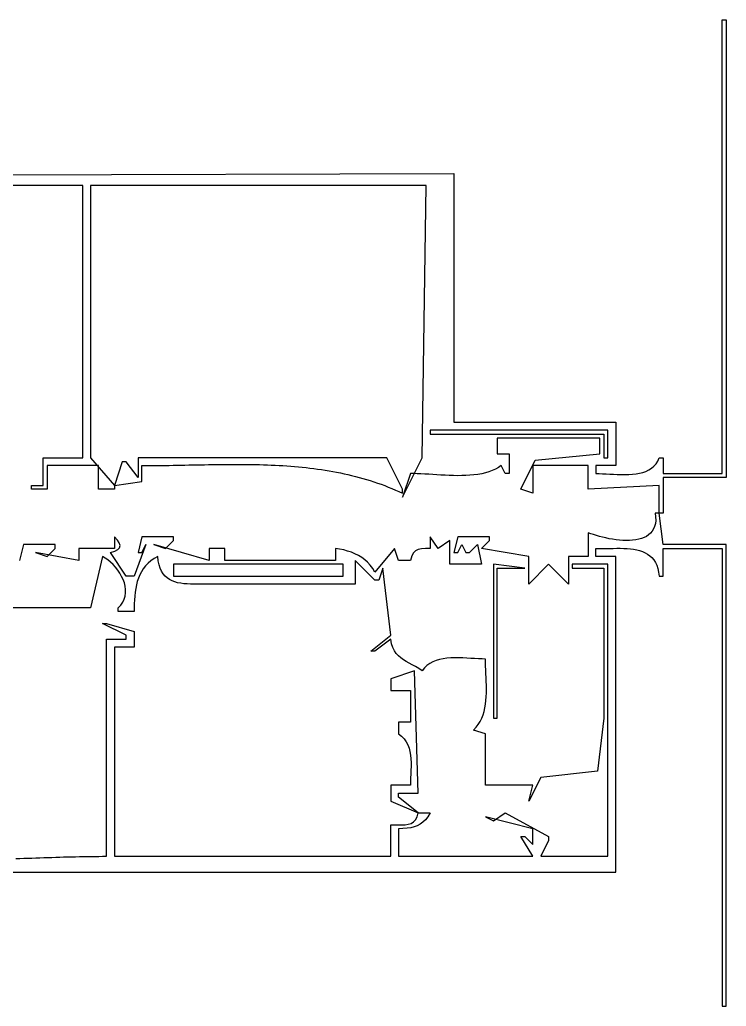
# Model space of a CAD drawing. Header units: metres. Extents: x 159 to 1083, y 118 to 729.
# Drawn here: x 904 to 1083, y 311 to 561 of the extents above; entities that cross this region are included whole.
import ezdxf

# ---------------------------------------------------------------- set-up
doc = ezdxf.new("R2010")
doc.units = ezdxf.units.M

msp = doc.modelspace()

# ---------------------------------------------------------------- linework, layer by layer
for p, q in [((1082, 446), (1082, 561)), ((1082, 561), (1083, 561)), ((1083, 561), (1083, 445)), ((662, 521), (1014, 522)), ((1014, 522), (1014, 459)), ((920, 519), (877, 519)), ((920, 450), (920, 519)), ((1007, 519), (922, 519)), ((922, 519), (922, 450)), ((1006, 450), (1007, 519)), ((1014, 459), (1055, 459)), ((1055, 459), (1055, 448)), ((1008, 457), (1008, 456)), ((1053, 457), (1008, 457)), ((1008, 456), (1052, 456)), ((1051, 455), (1025, 455)), ((1025, 455), (1025, 451)), ((1051, 451), (1051, 455)), ((1052, 456), (1052, 450)), ((1053, 450), (1053, 457)), ((910, 443), (910, 450)), ((910, 450), (920, 450)), ((922, 450), (928, 443)), ((934, 450), (934, 445)), ((997, 450), (934, 450)), ((1001, 442), (997, 450)), ((1001, 440), (1006, 450)), ((1025, 451), (1028, 451)), ((1028, 451), (1028, 446)), ((1034.6025, 449.3974), (1051, 451)), ((1052, 450), (1053, 450)), ((1065.6571, 449.176), (1066, 450)), ((1066, 450), (1067, 450)), ((1067, 450), (1067, 446)), ((923, 448), (911, 448)), ((911, 448), (911, 442)), ((924, 448), (923, 448)), ((924, 442), (924, 448)), ((930, 449), (928, 443)), ((931, 449), (930, 449)), ((934, 445), (931, 449)), ((935, 448), (935.9816, 448.0016)), ((935, 444), (935, 448)), ((935.9816, 448.0016), (936.9649, 448.0064)), ((936.9649, 448.0064), (937.9496, 448.014)), ((937.9496, 448.014), (938.9356, 448.0242)), ((938.9356, 448.0242), (939.923, 448.0367)), ((939.923, 448.0367), (940.9115, 448.0512)), ((940.9115, 448.0512), (941.9012, 448.0673)), ((941.9012, 448.0673), (942.8919, 448.0849)), ((942.8919, 448.0849), (943.8835, 448.1037)), ((943.8835, 448.1037), (944.876, 448.1233)), ((944.876, 448.1233), (945.8693, 448.1434)), ((945.8693, 448.1434), (946.8633, 448.1639)), ((946.8633, 448.1639), (947.8578, 448.1844)), ((947.8578, 448.1844), (948.8529, 448.2045)), ((948.8529, 448.2045), (949.8484, 448.2241)), ((949.8484, 448.2241), (950.8443, 448.2429)), ((950.8443, 448.2429), (951.8405, 448.2605)), ((951.8405, 448.2605), (952.8368, 448.2768)), ((952.8368, 448.2768), (953.8332, 448.2913)), ((953.8332, 448.2913), (954.8296, 448.3038)), ((954.8296, 448.3038), (955.826, 448.3141)), ((955.826, 448.3141), (956.8222, 448.3218)), ((956.8222, 448.3218), (957.8181, 448.3266)), ((957.8181, 448.3266), (958.8137, 448.3284)), ((958.8137, 448.3284), (959.8089, 448.3267)), ((959.8089, 448.3267), (960.8036, 448.3213)), ((960.8036, 448.3213), (961.7977, 448.312)), ((961.7977, 448.312), (962.7911, 448.2984)), ((962.7911, 448.2984), (963.7838, 448.2803)), ((963.7838, 448.2803), (964.7756, 448.2573)), ((964.7756, 448.2573), (965.7665, 448.2293)), ((965.7665, 448.2293), (966.7564, 448.1958)), ((966.7564, 448.1958), (967.7452, 448.1566)), ((967.7452, 448.1566), (968.7329, 448.1115)), ((968.7329, 448.1115), (969.7192, 448.0602)), ((969.7192, 448.0602), (970.7042, 448.0023)), ((970.7042, 448.0023), (971.6877, 447.9376)), ((971.6877, 447.9376), (972.6698, 447.8658)), ((972.6698, 447.8658), (973.6502, 447.7866)), ((973.6502, 447.7866), (974.6289, 447.6997)), ((974.6289, 447.6997), (975.6059, 447.6049)), ((975.6059, 447.6049), (976.581, 447.5018)), ((976.581, 447.5018), (977.5541, 447.3903)), ((1025.292, 447.5166), (1024.5313, 447.0946)), ((1026, 448), (1025.292, 447.5166)), ((1027, 446), (1026, 448)), ((1031, 442), (1034.6025, 449.3974)), ((1048, 448), (1034, 448)), ((1034, 448), (1034, 441)), ((1048, 442), (1048, 448)), ((1055, 448), (1050, 448)), ((1050, 448), (1050, 446)), ((1064.0874, 447.3312), (1064.693, 447.8489)), ((1064.693, 447.8489), (1065.2189, 448.4614)), ((1065.2189, 448.4614), (1065.6571, 449.176)), ((977.5541, 447.3903), (978.5252, 447.2699)), ((978.5252, 447.2699), (979.4942, 447.1404)), ((979.4942, 447.1404), (980.461, 447.0015)), ((980.461, 447.0015), (981.4254, 446.853)), ((981.4254, 446.853), (982.3876, 446.6946)), ((982.3876, 446.6946), (983.3472, 446.5259)), ((983.3472, 446.5259), (984.3043, 446.3467)), ((984.3043, 446.3467), (985.2588, 446.1567)), ((985.2588, 446.1567), (986.2106, 445.9557)), ((986.2106, 445.9557), (987.1595, 445.7432)), ((987.1595, 445.7432), (988.1056, 445.5192)), ((988.1056, 445.5192), (989.0487, 445.2832)), ((989.0487, 445.2832), (989.9887, 445.0349)), ((989.9887, 445.0349), (990.9256, 444.7742)), ((1003, 446), (1001, 440)), ((1003.8524, 445.9895), (1003, 446)), ((1004.745, 445.9606), (1003.8524, 445.9895)), ((1005.6735, 445.9168), (1004.745, 445.9606)), ((1006.6338, 445.8618), (1005.6735, 445.9168)), ((1007.6217, 445.7993), (1006.6338, 445.8618)), ((1008.6328, 445.7327), (1007.6217, 445.7993)), ((1009.663, 445.6659), (1008.6328, 445.7327)), ((1010.708, 445.6024), (1009.663, 445.6659)), ((1011.7637, 445.5458), (1010.708, 445.6024)), ((1012.8258, 445.4998), (1011.7637, 445.5458)), ((1013.89, 445.468), (1012.8258, 445.4998)), ((1014.9522, 445.4541), (1013.89, 445.468)), ((1016.0081, 445.4616), (1014.9522, 445.4541)), ((1017.0534, 445.4942), (1016.0081, 445.4616)), ((1018.0841, 445.5555), (1017.0534, 445.4942)), ((1019.0958, 445.6493), (1018.0841, 445.5555)), ((1020.0843, 445.779), (1019.0958, 445.6493)), ((1021.0454, 445.9483), (1020.0843, 445.779)), ((1021.9749, 446.1609), (1021.0454, 445.9483)), ((1022.8685, 446.4204), (1021.9749, 446.1609)), ((1023.7221, 446.7304), (1022.8685, 446.4204)), ((1024.5313, 447.0946), (1023.7221, 446.7304)), ((1028, 446), (1027, 446)), ((1050, 446), (1050.8073, 445.991)), ((1050.8073, 445.991), (1051.6612, 445.9603)), ((1051.6612, 445.9603), (1052.5538, 445.9153)), ((1052.5538, 445.9153), (1053.4772, 445.8631)), ((1053.4772, 445.8631), (1054.4235, 445.8111)), ((1054.4235, 445.8111), (1055.3848, 445.7665)), ((1055.3848, 445.7665), (1056.3533, 445.7366)), ((1056.3533, 445.7366), (1057.3209, 445.7287)), ((1057.3209, 445.7287), (1058.2799, 445.7501)), ((1058.2799, 445.7501), (1059.2224, 445.8081)), ((1059.2224, 445.8081), (1060.1404, 445.9099)), ((1060.1404, 445.9099), (1061.026, 446.0628)), ((1061.026, 446.0628), (1061.8715, 446.2741)), ((1061.8715, 446.2741), (1062.6688, 446.5511)), ((1062.6688, 446.5511), (1063.41, 446.901)), ((1063.41, 446.901), (1064.0874, 447.3312)), ((1067, 446), (1082, 446)), ((1083, 445), (1067, 445)), ((1067, 445), (1067, 436)), ((907, 442), (907, 443)), ((907, 443), (910, 443)), ((928, 443), (935, 444)), ((928, 443), (928, 442)), ((990.9256, 444.7742), (991.8593, 444.5007)), ((991.8593, 444.5007), (992.7897, 444.2141)), ((992.7897, 444.2141), (993.7167, 443.9142)), ((993.7167, 443.9142), (994.6402, 443.6006)), ((994.6402, 443.6006), (995.5601, 443.2731)), ((995.5601, 443.2731), (996.4764, 442.9315)), ((996.4764, 442.9315), (997.3889, 442.5753)), ((997.3889, 442.5753), (998.2976, 442.2043)), ((1066, 443), (1048, 442)), ((1066, 436), (1066, 443)), ((911, 442), (907, 442)), ((928, 442), (924, 442)), ((998.2976, 442.2043), (999.2024, 441.8183)), ((999.2024, 441.8183), (1000.1032, 441.4169)), ((1000.1032, 441.4169), (1001, 441)), ((1001, 441), (1001, 442)), ((1034, 441), (1031, 442)), ((1066, 436), (1065, 436)), ((1065, 436), (1065.1143, 435.0245)), ((1065.1143, 435.0245), (1065.1252, 434.136)), ((1067, 436), (1066, 436)), ((1067, 428), (1066, 436)), ((1064.86, 432.6074), (1064.5954, 431.9607)), ((1065.0386, 433.3314), (1064.86, 432.6074)), ((1065.1252, 434.136), (1065.0386, 433.3314)), ((928.7598, 429.1558), (928, 430)), ((928, 430), (928, 427)), ((935, 430), (934, 426)), ((943, 430), (935, 430)), ((943, 429), (943, 430)), ((1010, 427), (1008, 430)), ((1008, 430), (1008, 427)), ((1015, 430), (1014, 426)), ((1023, 430), (1015, 430)), ((1023, 429), (1023, 430)), ((1048.6543, 430.7598), (1048, 431)), ((1048, 431), (1048, 425)), ((1049.3552, 430.5226), (1048.6543, 430.7598)), ((1050.0967, 430.2917), (1049.3552, 430.5226)), ((1050.8731, 430.0703), (1050.0967, 430.2917)), ((1051.6787, 429.8615), (1050.8731, 430.0703)), ((1062.7912, 430.0827), (1062.1825, 429.7742)), ((1063.3426, 430.4523), (1062.7912, 430.0827)), ((1063.8309, 430.8864), (1063.3426, 430.4523)), ((1064.2504, 431.3881), (1063.8309, 430.8864)), ((1064.5954, 431.9607), (1064.2504, 431.3881)), ((905, 428), (904, 424)), ((913, 428), (905, 428)), ((913, 427), (913, 428)), ((929.2422, 428.4086), (928.7598, 429.1558)), ((929.4332, 427.7548), (929.2422, 428.4086)), ((929.3185, 427.1907), (929.4332, 427.7548)), ((936, 428), (933, 420)), ((935, 426), (936, 428)), ((952, 424), (938, 428)), ((938, 428), (941, 427)), ((941, 427), (943, 429)), ((1013, 429), (1010, 427)), ((1013, 423), (1013, 429)), ((1015, 426), (1016, 428)), ((1016, 428), (1017, 426)), ((1018, 426), (1020, 428)), ((1020, 428), (1021, 423)), ((1021, 427), (1023, 429)), ((1052.5077, 429.6687), (1051.6787, 429.8615)), ((1053.3543, 429.495), (1052.5077, 429.6687)), ((1054.2128, 429.3438), (1053.3543, 429.495)), ((1055.0773, 429.2182), (1054.2128, 429.3438)), ((1055.9423, 429.1214), (1055.0773, 429.2182)), ((1056.8018, 429.0567), (1055.9423, 429.1214)), ((1057.6501, 429.0274), (1056.8018, 429.0567)), ((1058.4815, 429.0366), (1057.6501, 429.0274)), ((1059.2901, 429.0876), (1058.4815, 429.0366)), ((1060.0703, 429.1837), (1059.2901, 429.0876)), ((1060.8163, 429.328), (1060.0703, 429.1837)), ((1061.5223, 429.5237), (1060.8163, 429.328)), ((1062.1825, 429.7742), (1061.5223, 429.5237)), ((1083, 428), (1067, 428)), ((1083, 311), (1083, 428)), ((919, 424), (908, 426)), ((908, 426), (911, 425)), ((911, 425), (913, 427)), ((928, 427), (919, 427)), ((919, 427), (919, 424)), ((925, 425), (922, 412)), ((925.7002, 424.5904), (925, 425)), ((927, 426), (928.116, 426.3169)), ((931, 420), (927, 426)), ((928.116, 426.3169), (928.8842, 426.7126)), ((928.8842, 426.7126), (929.3185, 427.1907)), ((934, 426), (935, 426)), ((939, 425), (938.0785, 424.4655)), ((939.1296, 423.8825), (939, 425)), ((956, 427), (952, 427)), ((952, 427), (952, 424)), ((956, 424), (956, 427)), ((985.0648, 426.8356), (984, 427)), ((984, 427), (984, 424)), ((986.0955, 426.627), (985.0648, 426.8356)), ((987.0896, 426.3692), (986.0955, 426.627)), ((988.0447, 426.057), (987.0896, 426.3692)), ((988.9585, 425.6856), (988.0447, 426.057)), ((989.8287, 425.2497), (988.9585, 425.6856)), ((990.6528, 424.7444), (989.8287, 425.2497)), ((999, 427), (994, 421)), ((1000, 424), (999, 427)), ((1003.3259, 425.1243), (1003, 424)), ((1003.7538, 425.9189), (1003.3259, 425.1243)), ((1004.3001, 426.4425), (1003.7538, 425.9189)), ((1004.9814, 426.7537), (1004.3001, 426.4425)), ((1005.8141, 426.9113), (1004.9814, 426.7537)), ((1006.8148, 426.9738), (1005.8141, 426.9113)), ((1008, 427), (1006.8148, 426.9738)), ((1014, 426), (1015, 426)), ((1017, 426), (1018, 426)), ((1033, 425), (1021, 427)), ((1033, 418), (1033, 425)), ((1048, 425), (1043, 425)), ((1043, 425), (1043, 418)), ((1050, 425), (1050, 427)), ((1050, 427), (1050.8592, 426.9917)), ((1055, 425), (1050, 425)), ((1050.8592, 426.9917), (1051.7322, 426.9974)), ((1051.7322, 426.9974), (1052.615, 427.0117)), ((1052.615, 427.0117), (1053.5033, 427.0295)), ((1053.5033, 427.0295), (1054.3929, 427.0455)), ((1054.3929, 427.0455), (1055.2797, 427.0543)), ((1055, 345), (1055, 425)), ((1055.2797, 427.0543), (1056.1595, 427.0508)), ((1056.1595, 427.0508), (1057.0281, 427.0296)), ((1057.0281, 427.0296), (1057.8814, 426.9856)), ((1057.8814, 426.9856), (1058.7151, 426.9134)), ((1058.7151, 426.9134), (1059.5252, 426.8078)), ((1059.5252, 426.8078), (1060.3074, 426.6636)), ((1060.3074, 426.6636), (1061.0575, 426.4754)), ((1061.0575, 426.4754), (1061.7714, 426.2379)), ((1061.7714, 426.2379), (1062.4449, 425.9461)), ((1062.4449, 425.9461), (1063.0738, 425.5945)), ((1063.0738, 425.5945), (1063.654, 425.1779)), ((1063.654, 425.1779), (1064.1813, 424.691)), ((1067, 420), (1067, 427)), ((1067, 427), (1082, 427)), ((1082, 427), (1082, 311)), ((926.3915, 424.1015), (925.7002, 424.5904)), ((927.0649, 423.5411), (926.3915, 424.1015)), ((927.7115, 422.9174), (927.0649, 423.5411)), ((928.3225, 422.2382), (927.7115, 422.9174)), ((935.8895, 422.5781), (935.3325, 421.863)), ((936.529, 423.252), (935.8895, 422.5781)), ((937.2568, 423.8819), (936.529, 423.252)), ((938.0785, 424.4655), (937.2568, 423.8819)), ((939.3358, 422.8893), (939.1296, 423.8825)), ((939.6149, 422.0129), (939.3358, 422.8893)), ((943, 423), (943, 420)), ((986, 423), (943, 423)), ((984, 424), (956, 424)), ((986, 420), (986, 423)), ((994, 419), (989, 424)), ((989, 424), (989, 418)), ((991.4285, 424.1647), (990.6528, 424.7444)), ((992.1534, 423.5054), (991.4285, 424.1647)), ((992.8252, 422.7615), (992.1534, 423.5054)), ((993.4415, 421.9281), (992.8252, 422.7615)), ((1003, 424), (1000, 424)), ((1021, 423), (1013, 423)), ((1024, 423), (1024, 384)), ((1032, 422), (1024, 423)), ((1038, 423), (1033, 418)), ((1043, 418), (1038, 423)), ((1053, 423), (1044, 423)), ((1044, 423), (1044, 422)), ((1053, 349), (1053, 423)), ((1064.1813, 424.691), (1064.6515, 424.1287)), ((1064.6515, 424.1287), (1065.0604, 423.4855)), ((1065.0604, 423.4855), (1065.4039, 422.7563)), ((1065.4039, 422.7563), (1065.6778, 421.9359)), ((928.8891, 421.5116), (928.3225, 422.2382)), ((929.4024, 420.7455), (928.8891, 421.5116)), ((929.8535, 419.948), (929.4024, 420.7455)), ((933, 420), (931, 420)), ((934.4431, 420.3192), (934.0993, 419.4956)), ((934.8523, 421.1091), (934.4431, 420.3192)), ((935.3325, 421.863), (934.8523, 421.1091)), ((939.9633, 421.2463), (939.6149, 422.0129)), ((940.3774, 420.5821), (939.9633, 421.2463)), ((940.8534, 420.0132), (940.3774, 420.5821)), ((941.388, 419.5322), (940.8534, 420.0132)), ((943, 420), (986, 420)), ((994, 421), (993.4415, 421.9281)), ((996, 422), (995, 419)), ((998, 405), (996, 422)), ((1025, 384), (1025, 422)), ((1025, 422), (1032, 422)), ((1044, 422), (1052, 422)), ((1052, 422), (1052, 384)), ((1065.6778, 421.9359), (1065.8778, 421.0188)), ((1065.8778, 421.0188), (1066, 420)), ((1066, 420), (1067, 420)), ((930.2337, 419.127), (929.8535, 419.948)), ((930.534, 418.2905), (930.2337, 419.127)), ((930.7456, 417.4466), (930.534, 418.2905)), ((933.5847, 417.7583), (933.4025, 416.8496)), ((933.815, 418.6412), (933.5847, 417.7583)), ((934.0993, 419.4956), (933.815, 418.6412)), ((941.9772, 419.1321), (941.388, 419.5322)), ((942.6177, 418.8055), (941.9772, 419.1321)), ((943.3056, 418.5452), (942.6177, 418.8055)), ((944.0374, 418.344), (943.3056, 418.5452)), ((944.8095, 418.1947), (944.0374, 418.344)), ((945.6182, 418.09), (944.8095, 418.1947)), ((946.4599, 418.0228), (945.6182, 418.09)), ((947.331, 417.9857), (946.4599, 418.0228)), ((948.2278, 417.9715), (947.331, 417.9857)), ((949.1468, 417.9731), (948.2278, 417.9715)), ((950.0842, 417.9832), (949.1468, 417.9731)), ((951.0365, 417.9946), (950.0842, 417.9832)), ((952, 418), (951.0365, 417.9946)), ((989, 418), (952, 418)), ((995, 419), (994, 419)), ((930.8597, 416.6031), (930.7456, 417.4466)), ((930.7598, 414.9496), (930.8673, 415.7681)), ((930.8673, 415.7681), (930.8597, 416.6031)), ((933.2627, 415.9177), (933.1597, 414.9651)), ((933.4025, 416.8496), (933.2627, 415.9177)), ((929, 412), (929.657, 412.6727)), ((929.657, 412.6727), (930.1635, 413.3939)), ((930.1635, 413.3939), (930.5281, 414.1555)), ((930.5281, 414.1555), (930.7598, 414.9496)), ((933.0407, 413.0083), (933.0134, 412.0093)), ((933.0876, 413.9945), (933.0407, 413.0083)), ((933.1597, 414.9651), (933.0876, 413.9945)), ((922, 412), (888, 412)), ((929, 411), (929, 412)), ((933, 411), (929, 411)), ((933.0134, 412.0093), (933, 411)), ((931, 405), (925, 408)), ((925, 408), (926, 408)), ((926, 408), (933, 406)), ((931, 404), (931, 405)), ((933, 406), (933, 402)), ((993, 401), (998, 405)), ((926, 349), (926, 404)), ((926, 404), (931, 404)), ((998, 404), (994, 401)), ((998.237, 402.8756), (998, 404)), ((998.5571, 401.9163), (998.237, 402.8756)), ((933, 402), (928, 402)), ((928, 402), (928, 349)), ((994, 401), (993, 401)), ((998.955, 401.1002), (998.5571, 401.9163)), ((999.425, 400.4053), (998.955, 401.1002)), ((999.9617, 399.8098), (999.425, 400.4053)), ((1000.5597, 399.2919), (999.9617, 399.8098)), ((1001.2134, 398.8296), (1000.5597, 399.2919)), ((1001.9174, 398.4011), (1001.2134, 398.8296)), ((1002.6662, 397.9846), (1001.9174, 398.4011)), ((1003.4543, 397.558), (1002.6662, 397.9846)), ((1004.2763, 397.0997), (1003.4543, 397.558)), ((1007.8945, 397.8599), (1007.187, 397.3451)), ((1008.6677, 398.2807), (1007.8945, 397.8599)), ((1009.4986, 398.616), (1008.6677, 398.2807)), ((1010.3795, 398.874), (1009.4986, 398.616)), ((1011.3026, 399.0632), (1010.3795, 398.874)), ((1012.2599, 399.192), (1011.3026, 399.0632)), ((1013.2438, 399.2687), (1012.2599, 399.192)), ((1014.2463, 399.3017), (1013.2438, 399.2687)), ((1015.2597, 399.2995), (1014.2463, 399.3017)), ((1016.2761, 399.2703), (1015.2597, 399.2995)), ((1017.2877, 399.2226), (1016.2761, 399.2703)), ((1018.2867, 399.1648), (1017.2877, 399.2226)), ((1019.2652, 399.1053), (1018.2867, 399.1648)), ((1020.2155, 399.0523), (1019.2652, 399.1053)), ((1021.1297, 399.0144), (1020.2155, 399.0523)), ((1022, 399), (1021.1297, 399.0144)), ((1022.0106, 398.093), (1022, 399)), ((1022.0387, 397.1654), (1022.0106, 398.093)), ((1004, 396), (998, 394)), ((1005, 365), (1004, 396)), ((1005.1267, 396.5876), (1004.2763, 397.0997)), ((1006, 396), (1005.1267, 396.5876)), ((1006.5528, 396.7279), (1006, 396)), ((1007.187, 397.3451), (1006.5528, 396.7279)), ((1022.0785, 396.2209), (1022.0387, 397.1654)), ((1022.1243, 395.2628), (1022.0785, 396.2209)), ((1022.1704, 394.2948), (1022.1243, 395.2628)), ((998, 394), (998, 391)), ((1022.211, 393.3205), (1022.1704, 394.2948)), ((1022.2405, 392.3433), (1022.211, 393.3205)), ((998, 391), (1003, 391)), ((1003, 391), (1003, 383)), ((1022.2044, 389.4304), (1022.2429, 390.3947)), ((1022.253, 391.3669), (1022.2405, 392.3433)), ((1022.2429, 390.3947), (1022.253, 391.3669)), ((1021.8616, 386.6201), (1022.0195, 387.5395)), ((1022.0195, 387.5395), (1022.1319, 388.4775)), ((1022.1319, 388.4775), (1022.2044, 389.4304)), ((1021.3862, 384.8508), (1021.6524, 385.7226)), ((1021.6524, 385.7226), (1021.8616, 386.6201)), ((1003, 383), (1000, 383)), ((1000, 383), (1000, 380)), ((1020.1885, 382.4244), (1020.66, 383.1981)), ((1020.66, 383.1981), (1021.0573, 384.0081)), ((1021.0573, 384.0081), (1021.3862, 384.8508)), ((1024, 384), (1025, 384)), ((1052, 384), (1050.3966, 370.6034)), ((1000, 380), (1000.7741, 379.4141)), ((1019, 381), (1019.637, 381.6905)), ((1022, 380), (1019, 381)), ((1019.637, 381.6905), (1020.1885, 382.4244)), ((1022, 367), (1022, 380)), ((1000.7741, 379.4141), (1001.4149, 378.7567)), ((1001.4149, 378.7567), (1001.934, 378.035)), ((1001.934, 378.035), (1002.3435, 377.2563)), ((1002.3435, 377.2563), (1002.6552, 376.4279)), ((1002.6552, 376.4279), (1002.8808, 375.5569)), ((1002.8808, 375.5569), (1003.0323, 374.6507)), ((1003.0323, 374.6507), (1003.1216, 373.7164)), ((1003.1216, 373.7164), (1003.1605, 372.7613)), ((1003.1605, 372.7613), (1003.1609, 371.7927)), ((1003.1346, 370.8178), (1003.0935, 369.8438)), ((1003.1609, 371.7927), (1003.1346, 370.8178)), ((1050.3966, 370.6034), (1036, 369)), ((1003.0143, 367.9276), (1003, 367)), ((1003.0494, 368.878), (1003.0143, 367.9276)), ((1003.0935, 369.8438), (1003.0494, 368.878)), ((1036, 369), (1033, 363)), ((1003, 367), (998, 367)), ((998, 367), (998, 363)), ((1000, 364), (1000, 365)), ((1000, 365), (1005, 365)), ((1034, 367), (1022, 367)), ((1033, 363), (1034, 367)), ((998, 363), (1005, 360)), ((1005, 360), (1000, 364)), ((1004.7012, 359.013), (1005, 360)), ((1005, 360), (1008, 360)), ((1008, 360), (1007.4121, 359.0412)), ((1024, 358), (1027, 360)), ((1027, 360), (1038, 354)), ((1003.1604, 357.3387), (1003.7724, 357.7132)), ((1003.7724, 357.7132), (1004.289, 358.261)), ((1004.289, 358.261), (1004.7012, 359.013)), ((1006.1545, 357.6169), (1005.4677, 357.1168)), ((1006.7998, 358.2526), (1006.1545, 357.6169)), ((1007.4121, 359.0412), (1006.7998, 358.2526)), ((1034, 356), (1022, 359)), ((1022, 359), (1024, 358)), ((998, 349), (998, 357)), ((998, 357), (998.9916, 356.9836)), ((998.9916, 356.9836), (999.9428, 356.9552)), ((999.9428, 356.9552), (1000.8444, 356.9456)), ((1001.1141, 356.048), (1000, 356)), ((1000, 356), (1000, 349)), ((1000.8444, 356.9456), (1001.6873, 356.9858)), ((1002.1358, 356.1283), (1001.1141, 356.048)), ((1001.6873, 356.9858), (1002.4624, 357.1065)), ((1003.0735, 356.2581), (1002.1358, 356.1283)), ((1002.4624, 357.1065), (1003.1604, 357.3387)), ((1003.9358, 356.4546), (1003.0735, 356.2581)), ((1004.731, 356.7351), (1003.9358, 356.4546)), ((1005.4677, 357.1168), (1004.731, 356.7351)), ((1034, 355), (1034, 356)), ((1034, 352), (1034, 355)), ((1034, 349), (1031, 354)), ((1031, 354), (1032, 354)), ((1032, 354), (1034, 352)), ((1038, 353), (1036, 349)), ((1038, 354), (1038, 353)), ((903.0575, 348.4169), (904.0735, 348.4532)), ((904.0735, 348.4532), (905.0884, 348.4898)), ((905.0884, 348.4898), (906.1022, 348.5263)), ((906.1022, 348.5263), (907.1148, 348.5626)), ((907.1148, 348.5626), (908.126, 348.5986)), ((908.126, 348.5986), (909.1358, 348.634)), ((909.1358, 348.634), (910.1441, 348.6688)), ((910.1441, 348.6688), (911.1508, 348.7028)), ((911.1508, 348.7028), (912.1558, 348.7357)), ((912.1558, 348.7357), (913.159, 348.7675)), ((913.159, 348.7675), (914.1604, 348.7979)), ((914.1604, 348.7979), (915.1599, 348.8269)), ((915.1599, 348.8269), (916.1573, 348.8542)), ((916.1573, 348.8542), (917.1526, 348.8797)), ((917.1526, 348.8797), (918.1456, 348.9032)), ((918.1456, 348.9032), (919.1364, 348.9245)), ((919.1364, 348.9245), (920.1248, 348.9435)), ((920.1248, 348.9435), (921.1107, 348.9601)), ((921.1107, 348.9601), (922.094, 348.974)), ((922.094, 348.974), (923.0747, 348.9851)), ((923.0747, 348.9851), (924.0526, 348.9932)), ((924.0526, 348.9932), (925.0278, 348.9982)), ((925.0278, 348.9982), (926, 349)), ((928, 349), (998, 349)), ((1000, 349), (1034, 349)), ((1036, 349), (1053, 349)), ((657, 345), (1055, 345)), ((1082, 311), (1083, 311))]:
    msp.add_line(p, q)

doc.saveas('drawing.dxf')
